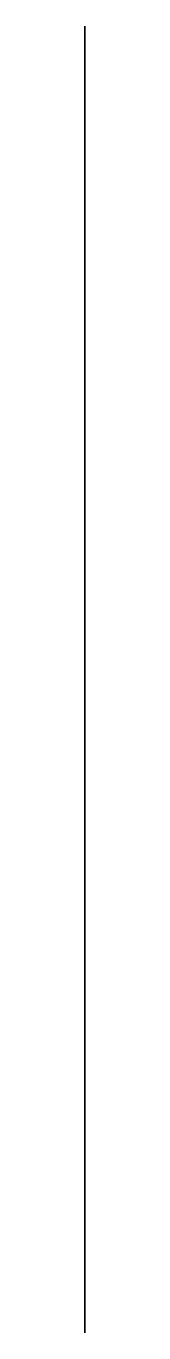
# Model space of a CAD drawing. Extents: x 0 to 0, y 0 to 0.35.
import ezdxf

# ---------------------------------------------------------------- set-up
doc = ezdxf.new("R2010")
doc.units = 0
doc.layers.add('FLAG', color=1, linetype='CONTINUOUS')

msp = doc.modelspace()

# ---------------------------------------------------------------- linework, layer by layer
at = {"layer": 'FLAG'}
msp.add_3dface([(0, 0.35, 1.24), (0, 0, 1.24), (0, 0, 1.74), (0, 0.35, 1.74)], dxfattribs=at)

doc.saveas('drawing.dxf')
